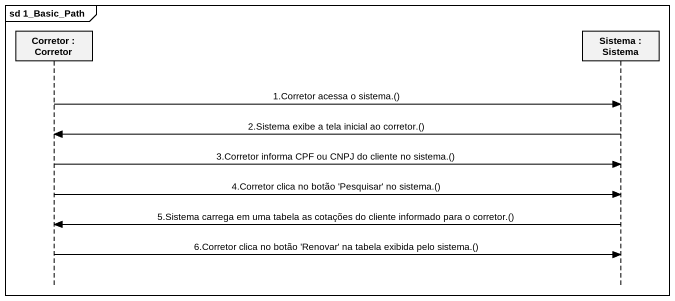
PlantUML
@startuml
mainframe sd 1_Basic_Path
hide footbox
participant "Corretor : Corretor" as Corretor
participant "Sistema : Sistema" as Sistema

Corretor -> Sistema : 1.Corretor acessa o sistema.()
Sistema -> Corretor : 2.Sistema exibe a tela inicial ao corretor.()
Corretor -> Sistema : 3.Corretor informa CPF ou CNPJ do cliente no sistema.()
Corretor -> Sistema : 4.Corretor clica no botão 'Pesquisar' no sistema.()
Sistema -> Corretor : 5.Sistema carrega em uma tabela as cotações do cliente informado para o corretor.()
Corretor -> Sistema : 6.Corretor clica no botão 'Renovar' na tabela exibida pelo sistema.()
@enduml
